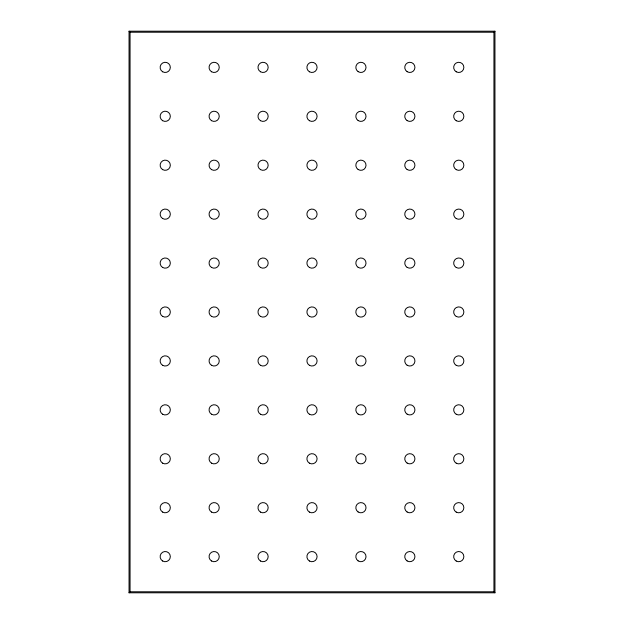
<?xml version="1.0" encoding="UTF-8"?>
<svg xmlns="http://www.w3.org/2000/svg" width="624" height="624" viewBox="0 0 624 624"><rect width="100%" height="100%" fill="white"/><g stroke="black" fill="none" stroke-linecap="round" stroke-linejoin="round"><path stroke-width="0.94" d="M494.957 592.8L493.935 591.778L493.935 32.222L494.957 31.2L129.043 31.2L129.043 592.8L494.957 592.8L494.957 31.2M129.043 592.8L130.065 591.778L130.065 32.222L129.043 31.2M130.065 32.222L493.935 32.222M130.065 591.778L493.935 591.778M162.685 561.031A5.093 5.093 0 0 0 170.329 556.616A5.093 5.093 0 0 0 162.685 552.201A5.093 5.093 0 0 0 162.685 561.031M260.504 561.015A5.093 5.093 0 0 0 268.172 556.639A5.093 5.093 0 0 0 260.551 552.193A5.093 5.093 0 0 0 260.504 561.015M358.129 511.961A5.093 5.093 0 0 0 366.015 507.983A5.093 5.093 0 0 0 358.628 503.147A5.093 5.093 0 0 0 358.129 511.961M309.426 512.093A5.093 5.093 0 0 0 317.093 507.718A5.093 5.093 0 0 0 309.473 503.264A5.093 5.093 0 0 0 309.426 512.093M162.685 512.109A5.093 5.093 0 0 0 170.329 507.694A5.093 5.093 0 0 0 162.685 503.279A5.093 5.093 0 0 0 162.685 512.109M407.129 512.008A5.093 5.093 0 0 0 414.937 507.897A5.093 5.093 0 0 0 407.472 503.186A5.093 5.093 0 0 0 407.129 512.008M456.222 512.109A5.093 5.093 0 0 0 463.866 507.694A5.093 5.093 0 0 0 456.222 503.279A5.093 5.093 0 0 0 456.222 512.109M260.504 512.093A5.093 5.093 0 0 0 268.172 507.718A5.093 5.093 0 0 0 260.551 503.264A5.093 5.093 0 0 0 260.504 512.093M211.583 512.093A5.093 5.093 0 0 0 219.25 507.718A5.093 5.093 0 0 0 211.63 503.264A5.093 5.093 0 0 0 211.583 512.093M211.583 463.172A5.093 5.093 0 0 0 219.25 458.796A5.093 5.093 0 0 0 211.63 454.342A5.093 5.093 0 0 0 211.583 463.172M407.129 463.078A5.093 5.093 0 0 0 414.937 458.968A5.093 5.093 0 0 0 407.472 454.264A5.093 5.093 0 0 0 407.129 463.078M358.129 463.031A5.093 5.093 0 0 0 366.015 459.053A5.093 5.093 0 0 0 358.628 454.217A5.093 5.093 0 0 0 358.129 463.031M309.426 463.172A5.093 5.093 0 0 0 317.093 458.796A5.093 5.093 0 0 0 309.473 454.342A5.093 5.093 0 0 0 309.426 463.172M456.222 463.187A5.093 5.093 0 0 0 463.866 458.773A5.093 5.093 0 0 0 456.222 454.358A5.093 5.093 0 0 0 456.222 463.187M162.685 463.187A5.093 5.093 0 0 0 170.329 458.773A5.093 5.093 0 0 0 162.685 454.358A5.093 5.093 0 0 0 162.685 463.187M162.685 120.721A5.093 5.093 0 0 0 170.329 116.306A5.093 5.093 0 0 0 162.685 111.891A5.093 5.093 0 0 0 162.685 120.721M407.129 120.619A5.093 5.093 0 0 0 414.937 116.509A5.093 5.093 0 0 0 407.472 111.797A5.093 5.093 0 0 0 407.129 120.619M456.222 120.721A5.093 5.093 0 0 0 463.866 116.306A5.093 5.093 0 0 0 456.222 111.891A5.093 5.093 0 0 0 456.222 120.721M358.129 120.572A5.093 5.093 0 0 0 366.015 116.594A5.093 5.093 0 0 0 358.628 111.758A5.093 5.093 0 0 0 358.129 120.572M162.685 71.799A5.093 5.093 0 0 0 170.329 67.384A5.093 5.093 0 0 0 162.685 62.969A5.093 5.093 0 0 0 162.685 71.799M456.222 71.799A5.093 5.093 0 0 0 463.866 67.384A5.093 5.093 0 0 0 456.222 62.969A5.093 5.093 0 0 0 456.222 71.799M358.129 71.643A5.093 5.093 0 0 0 366.015 67.673A5.093 5.093 0 0 0 358.628 62.837A5.093 5.093 0 0 0 358.129 71.643M260.504 71.783A5.093 5.093 0 0 0 268.172 67.408A5.093 5.093 0 0 0 260.551 62.954A5.093 5.093 0 0 0 260.504 71.783M211.583 71.783A5.093 5.093 0 0 0 219.25 67.408A5.093 5.093 0 0 0 211.63 62.954A5.093 5.093 0 0 0 211.583 71.783M407.129 71.69A5.093 5.093 0 0 0 414.937 67.579A5.093 5.093 0 0 0 407.472 62.876A5.093 5.093 0 0 0 407.129 71.69M309.426 71.783A5.093 5.093 0 0 0 317.093 67.408A5.093 5.093 0 0 0 309.473 62.954A5.093 5.093 0 0 0 309.426 71.783M309.426 561.015A5.093 5.093 0 0 0 317.093 556.639A5.093 5.093 0 0 0 309.473 552.193A5.093 5.093 0 0 0 309.426 561.015M358.129 560.882A5.093 5.093 0 0 0 366.015 556.904A5.093 5.093 0 0 0 358.628 552.068A5.093 5.093 0 0 0 358.129 560.882M456.222 561.031A5.093 5.093 0 0 0 463.866 556.616A5.093 5.093 0 0 0 456.222 552.201A5.093 5.093 0 0 0 456.222 561.031M162.685 414.258A5.093 5.093 0 0 0 170.329 409.843A5.093 5.093 0 0 0 162.685 405.436A5.093 5.093 0 0 0 162.685 414.258M407.129 414.157A5.093 5.093 0 0 0 414.937 410.046A5.093 5.093 0 0 0 407.472 405.335A5.093 5.093 0 0 0 407.129 414.157M260.504 414.25A5.093 5.093 0 0 0 268.172 409.874A5.093 5.093 0 0 0 260.551 405.421A5.093 5.093 0 0 0 260.504 414.25M358.129 365.188A5.093 5.093 0 0 0 366.015 361.21A5.093 5.093 0 0 0 358.628 356.374A5.093 5.093 0 0 0 358.129 365.188M260.504 365.321A5.093 5.093 0 0 0 268.172 360.953A5.093 5.093 0 0 0 260.551 356.499A5.093 5.093 0 0 0 260.504 365.321M211.583 365.321A5.093 5.093 0 0 0 219.25 360.953A5.093 5.093 0 0 0 211.63 356.499A5.093 5.093 0 0 0 211.583 365.321M407.129 365.235A5.093 5.093 0 0 0 414.937 361.124A5.093 5.093 0 0 0 407.472 356.413A5.093 5.093 0 0 0 407.129 365.235M309.426 365.321A5.093 5.093 0 0 0 317.093 360.953A5.093 5.093 0 0 0 309.473 356.499A5.093 5.093 0 0 0 309.426 365.321M211.583 561.015A5.093 5.093 0 0 0 219.25 556.639A5.093 5.093 0 0 0 211.63 552.193A5.093 5.093 0 0 0 211.583 561.015M407.129 560.929A5.093 5.093 0 0 0 414.937 556.819A5.093 5.093 0 0 0 407.472 552.107A5.093 5.093 0 0 0 407.129 560.929M162.685 316.415A5.093 5.093 0 0 0 170.329 312A5.093 5.093 0 0 0 162.685 307.585A5.093 5.093 0 0 0 162.685 316.415M456.222 316.415A5.093 5.093 0 0 0 463.866 312A5.093 5.093 0 0 0 456.222 307.585A5.093 5.093 0 0 0 456.222 316.415M358.129 316.267A5.093 5.093 0 0 0 366.015 312.289A5.093 5.093 0 0 0 358.628 307.453A5.093 5.093 0 0 0 358.129 316.267M260.504 316.399A5.093 5.093 0 0 0 268.172 312.023A5.093 5.093 0 0 0 260.551 307.577A5.093 5.093 0 0 0 260.504 316.399M211.583 316.399A5.093 5.093 0 0 0 219.25 312.023A5.093 5.093 0 0 0 211.63 307.577A5.093 5.093 0 0 0 211.583 316.399M407.129 316.313A5.093 5.093 0 0 0 414.937 312.203A5.093 5.093 0 0 0 407.472 307.492A5.093 5.093 0 0 0 407.129 316.313M456.222 414.258A5.093 5.093 0 0 0 463.866 409.843A5.093 5.093 0 0 0 456.222 405.436A5.093 5.093 0 0 0 456.222 414.258M358.129 414.11A5.093 5.093 0 0 0 366.015 410.132A5.093 5.093 0 0 0 358.628 405.296A5.093 5.093 0 0 0 358.129 414.11M309.426 414.25A5.093 5.093 0 0 0 317.093 409.874A5.093 5.093 0 0 0 309.473 405.421A5.093 5.093 0 0 0 309.426 414.25M162.685 365.336A5.093 5.093 0 0 0 170.329 360.922A5.093 5.093 0 0 0 162.685 356.507A5.093 5.093 0 0 0 162.685 365.336M456.222 365.336A5.093 5.093 0 0 0 463.866 360.922A5.093 5.093 0 0 0 456.222 356.507A5.093 5.093 0 0 0 456.222 365.336M211.583 414.25A5.093 5.093 0 0 0 219.25 409.874A5.093 5.093 0 0 0 211.63 405.421A5.093 5.093 0 0 0 211.583 414.25M260.504 463.172A5.093 5.093 0 0 0 268.172 458.796A5.093 5.093 0 0 0 260.551 454.342A5.093 5.093 0 0 0 260.504 463.172M162.685 169.642A5.093 5.093 0 0 0 170.329 165.227A5.093 5.093 0 0 0 162.685 160.813A5.093 5.093 0 0 0 162.685 169.642M456.222 169.642A5.093 5.093 0 0 0 463.866 165.227A5.093 5.093 0 0 0 456.222 160.813A5.093 5.093 0 0 0 456.222 169.642M358.129 169.494A5.093 5.093 0 0 0 366.015 165.516A5.093 5.093 0 0 0 358.628 160.68A5.093 5.093 0 0 0 358.129 169.494M260.504 169.627A5.093 5.093 0 0 0 268.172 165.259A5.093 5.093 0 0 0 260.551 160.805A5.093 5.093 0 0 0 260.504 169.627M211.583 169.627A5.093 5.093 0 0 0 219.25 165.259A5.093 5.093 0 0 0 211.63 160.805A5.093 5.093 0 0 0 211.583 169.627M407.129 169.541A5.093 5.093 0 0 0 414.937 165.43A5.093 5.093 0 0 0 407.472 160.719A5.093 5.093 0 0 0 407.129 169.541M309.426 169.627A5.093 5.093 0 0 0 317.093 165.259A5.093 5.093 0 0 0 309.473 160.805A5.093 5.093 0 0 0 309.426 169.627M309.426 316.399A5.093 5.093 0 0 0 317.093 312.023A5.093 5.093 0 0 0 309.473 307.577A5.093 5.093 0 0 0 309.426 316.399M162.685 267.493A5.093 5.093 0 0 0 170.329 263.078A5.093 5.093 0 0 0 162.685 258.664A5.093 5.093 0 0 0 162.685 267.493M456.222 267.493A5.093 5.093 0 0 0 463.866 263.078A5.093 5.093 0 0 0 456.222 258.664A5.093 5.093 0 0 0 456.222 267.493M358.129 267.337A5.093 5.093 0 0 0 366.015 263.359A5.093 5.093 0 0 0 358.628 258.523A5.093 5.093 0 0 0 358.129 267.337M260.504 267.478A5.093 5.093 0 0 0 268.172 263.102A5.093 5.093 0 0 0 260.551 258.648A5.093 5.093 0 0 0 260.504 267.478M211.583 267.478A5.093 5.093 0 0 0 219.25 263.102A5.093 5.093 0 0 0 211.63 258.648A5.093 5.093 0 0 0 211.583 267.478M407.129 267.384A5.093 5.093 0 0 0 414.937 263.273A5.093 5.093 0 0 0 407.472 258.57A5.093 5.093 0 0 0 407.129 267.384M309.426 267.478A5.093 5.093 0 0 0 317.093 263.102A5.093 5.093 0 0 0 309.473 258.648A5.093 5.093 0 0 0 309.426 267.478M162.685 218.564A5.093 5.093 0 0 0 170.329 214.157A5.093 5.093 0 0 0 162.685 209.742A5.093 5.093 0 0 0 162.685 218.564M456.222 218.564A5.093 5.093 0 0 0 463.866 214.157A5.093 5.093 0 0 0 456.222 209.742A5.093 5.093 0 0 0 456.222 218.564M358.129 218.416A5.093 5.093 0 0 0 366.015 214.438A5.093 5.093 0 0 0 358.628 209.602A5.093 5.093 0 0 0 358.129 218.416M260.504 218.556A5.093 5.093 0 0 0 268.172 214.18A5.093 5.093 0 0 0 260.551 209.726A5.093 5.093 0 0 0 260.504 218.556M211.583 218.556A5.093 5.093 0 0 0 219.25 214.18A5.093 5.093 0 0 0 211.63 209.726A5.093 5.093 0 0 0 211.583 218.556M407.129 218.462A5.093 5.093 0 0 0 414.937 214.352A5.093 5.093 0 0 0 407.472 209.641A5.093 5.093 0 0 0 407.129 218.462M309.426 218.556A5.093 5.093 0 0 0 317.093 214.18A5.093 5.093 0 0 0 309.473 209.726A5.093 5.093 0 0 0 309.426 218.556M260.504 120.705A5.093 5.093 0 0 0 268.172 116.329A5.093 5.093 0 0 0 260.551 111.883A5.093 5.093 0 0 0 260.504 120.705M211.583 120.705A5.093 5.093 0 0 0 219.25 116.329A5.093 5.093 0 0 0 211.63 111.883A5.093 5.093 0 0 0 211.583 120.705M309.426 120.705A5.093 5.093 0 0 0 317.093 116.329A5.093 5.093 0 0 0 309.473 111.883A5.093 5.093 0 0 0 309.426 120.705"/></g></svg>
